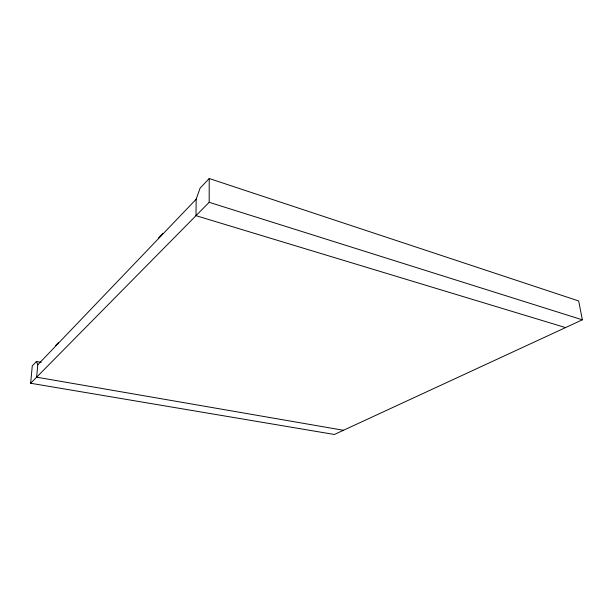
<?xml version="1.0" encoding="UTF-8"?>
<svg xmlns="http://www.w3.org/2000/svg" width="613" height="613" viewBox="0 0 613 613"><rect width="100%" height="100%" fill="white"/><g stroke="black" fill="none" stroke-linecap="round" stroke-linejoin="round"><path stroke-width="0.92" d="M30.65 383.263L209.171 202.305L209.225 178.521L578.672 300.96L582.35 319.825L334.391 434.479L30.65 383.263L32.274 365.869L36.428 361.463L41.14 362.321M209.225 178.521L200.053 188.229L196.16 199.233L195.999 215.661L565.554 327.595M36.428 361.463L37.768 364.804L36.65 377.179L343.502 430.272M55.706 345.548L58.411 342.721M158.445 238.013L162.851 233.4M37.768 364.804L196.16 199.233M209.171 202.305L582.35 319.825"/></g></svg>
